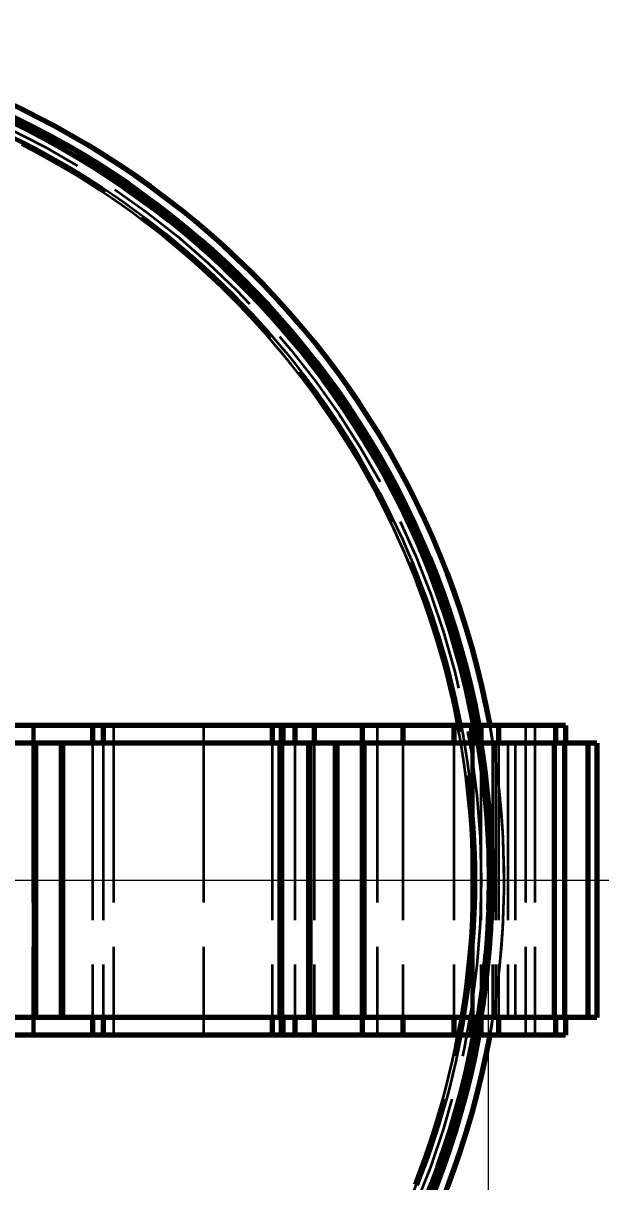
# Model space of a CAD drawing. Header units: millimetres. Extents: x 0 to 2208, y 0 to 420.
# Drawn here: x 113.51 to 126.56, y 73.36 to 99.53 of the extents above; entities that cross this region are included whole.
import ezdxf

# ---------------------------------------------------------------- set-up
doc = ezdxf.new("R2010")
doc.units = ezdxf.units.MM
doc.linetypes.add('IRAM-E-TRAZOS', pattern=[5, 4, -1])
doc.linetypes.add('IRAM-F-TRAZO-PUNTO', pattern=[20, 15, -2, 1, -2])
for name, color, linetype, lineweight in [('01-VISIBLE', 7, 'CONTINUOUS', 70), ('02-OCULTA', 4, 'IRAM-E-TRAZOS', 35), ('03-EJE', 1, 'IRAM-F-TRAZO-PUNTO', 18), ('04-COTA', 3, 'CONTINUOUS', 18)]:
    doc.layers.add(name, color=color, linetype=linetype, lineweight=lineweight)
doc.styles.add('ISO3098', font='isocpeur.ttf')
doc.dimstyles.new('FLAMA-IRAM', dxfattribs={"dimtxt": 3.5, "dimasz": 3.5, "dimexe": 2, "dimexo": 1.5, "dimgap": 1, "dimtad": 1, "dimdec": 1, "dimtxsty": 'ISO3098', "dimblk": 'IRAM_FLECHA', "dimblk1": 'IRAM_FLECHA', "dimblk2": 'IRAM_FLECHA', "dimcen": 2.5, "dimclrd": 256, "dimclre": 256, "dimclrt": 256, "dimazin": 3, "dimtfac": 1, "dimtmove": 0, "dimatfit": 3, "dimlwd": 18, "dimlwe": 18})

# ---------------------------------------------------------------- blocks, each defined once
blk = doc.blocks.new('IRAM_FLECHA')
blk.add_solid([(0, 0), (-1, 0.125), (-1, -0.125)])

msp = doc.modelspace()

# ---------------------------------------------------------------- linework, layer by layer
at = {"layer": '01-VISIBLE'}
for p, q in [((115.071, 83.668), (111.719, 83.668)), ((115.071, 83.668), (115.071, 83.268)), ((115.309, 83.668), (115.071, 83.668)), ((115.309, 83.668), (115.309, 83.268)), ((119.135, 83.668), (115.309, 83.668)), ((119.135, 83.668), (119.135, 83.268)), ((119.373, 83.668), (119.135, 83.668)), ((119.373, 83.668), (119.373, 83.268)), ((119.643, 83.668), (119.373, 83.668)), ((119.643, 83.668), (119.643, 83.268)), ((120.083, 83.668), (119.643, 83.668)), ((120.083, 83.668), (120.083, 83.268)), ((121.167, 83.668), (120.083, 83.668)), ((121.167, 83.668), (121.167, 83.268)), ((122.081, 83.668), (121.167, 83.668)), ((122.081, 83.668), (122.081, 83.268)), ((123.233, 83.668), (122.081, 83.668)), ((123.233, 83.668), (123.233, 83.268)), ((123.639, 83.668), (123.233, 83.668)), ((123.639, 83.668), (123.639, 83.268)), ((123.843, 83.668), (123.639, 83.668)), ((123.843, 83.668), (123.843, 83.268)), ((124.249, 83.668), (123.843, 83.668)), ((124.249, 83.668), (124.249, 83.268)), ((125.537, 83.668), (124.249, 83.668)), ((125.537, 83.668), (125.537, 83.268)), ((125.757, 83.668), (125.537, 83.668)), ((125.757, 83.668), (125.757, 83.268)), ((113.751, 83.268), (113.175, 83.268)), ((113.785, 83.268), (113.751, 83.268)), ((113.751, 83.268), (113.751, 77.068)), ((114.361, 83.268), (113.785, 83.268)), ((113.785, 83.268), (113.785, 77.068)), ((114.395, 83.268), (114.361, 83.268)), ((114.361, 83.268), (114.361, 77.068)), ((119.305, 83.268), (114.395, 83.268)), ((114.395, 83.268), (114.395, 77.068)), ((119.339, 83.268), (119.305, 83.268)), ((119.305, 83.268), (119.305, 77.068)), ((119.949, 83.268), (119.339, 83.268)), ((119.339, 83.268), (119.339, 77.068)), ((119.983, 83.268), (119.949, 83.268)), ((119.949, 83.268), (119.949, 77.068)), ((120.557, 83.268), (119.983, 83.268)), ((119.983, 83.268), (119.983, 77.068)), ((120.591, 83.268), (120.557, 83.268)), ((120.557, 83.268), (120.557, 77.068)), ((121.167, 83.268), (120.591, 83.268)), ((120.591, 83.268), (120.591, 77.068)), ((121.201, 83.268), (121.167, 83.268)), ((121.167, 83.268), (121.167, 77.068)), ((125.503, 83.268), (121.201, 83.268)), ((121.201, 83.268), (121.201, 77.068)), ((125.739, 83.268), (125.503, 83.268)), ((125.503, 83.268), (125.503, 77.068)), ((126.265, 83.268), (125.739, 83.268)), ((125.739, 83.268), (125.739, 77.068)), ((126.467, 83.268), (126.265, 83.268)), ((126.265, 83.268), (126.265, 77.068)), ((126.467, 83.268), (126.467, 77.068)), ((113.751, 77.068), (113.175, 77.068)), ((113.785, 77.068), (113.751, 77.068)), ((114.361, 77.068), (113.785, 77.068)), ((114.395, 77.068), (114.361, 77.068)), ((119.305, 77.068), (114.395, 77.068)), ((115.071, 77.068), (115.071, 76.668)), ((115.309, 77.068), (115.309, 76.668)), ((119.135, 77.068), (119.135, 76.668)), ((119.339, 77.068), (119.305, 77.068)), ((119.949, 77.068), (119.339, 77.068)), ((119.373, 77.068), (119.373, 76.668)), ((119.643, 77.068), (119.643, 76.668)), ((119.983, 77.068), (119.949, 77.068)), ((120.557, 77.068), (119.983, 77.068)), ((120.083, 77.068), (120.083, 76.668)), ((120.591, 77.068), (120.557, 77.068)), ((121.167, 77.068), (120.591, 77.068)), ((121.201, 77.068), (121.167, 77.068)), ((121.167, 77.068), (121.167, 76.668)), ((125.503, 77.068), (121.201, 77.068)), ((122.081, 77.068), (122.081, 76.668)), ((123.233, 77.068), (123.233, 76.668)), ((123.639, 77.068), (123.639, 76.668)), ((123.843, 77.068), (123.843, 76.668)), ((124.249, 77.068), (124.249, 76.668)), ((125.739, 77.068), (125.503, 77.068)), ((125.537, 77.068), (125.537, 76.668)), ((126.265, 77.068), (125.739, 77.068)), ((125.757, 77.068), (125.757, 76.668)), ((126.467, 77.068), (126.265, 77.068)), ((115.071, 76.668), (111.719, 76.668)), ((115.309, 76.668), (115.071, 76.668)), ((119.135, 76.668), (115.309, 76.668)), ((119.373, 76.668), (119.135, 76.668)), ((119.643, 76.668), (119.373, 76.668)), ((120.083, 76.668), (119.643, 76.668)), ((121.167, 76.668), (120.083, 76.668)), ((122.081, 76.668), (121.167, 76.668)), ((123.233, 76.668), (122.081, 76.668)), ((123.639, 76.668), (123.233, 76.668)), ((123.843, 76.668), (123.639, 76.668)), ((124.249, 76.668), (123.843, 76.668)), ((125.537, 76.668), (124.249, 76.668)), ((125.757, 76.668), (125.537, 76.668))]:
    msp.add_line(p, q, dxfattribs=at)
for radius, start, end in [(19.36, 10.4155, 174.8435), (19.12, 10.5477, 174.7786), (19, 10.6151, 174.7456), (19.36, -174.8435, -10.4155), (19.12, -174.7786, -10.5477), (19, -174.7456, -10.6151)]:
    msp.add_arc((105.013, 80.168), radius, start, end, dxfattribs=at)
at = {"layer": '02-OCULTA'}
for p, q in [((123.083, 86.039), (123.14, 86.057)), ((123.083, 86.039), (123.14, 86.057)), ((113.039, 83.668), (113.717, 83.668)), ((113.717, 83.668), (113.751, 83.668)), ((113.717, 83.668), (113.717, 76.668)), ((113.751, 83.668), (115.545, 83.668)), ((113.751, 83.668), (113.751, 76.668)), ((115.545, 83.668), (117.577, 83.668)), ((115.545, 83.668), (115.545, 76.668)), ((117.577, 83.668), (119.305, 83.668)), ((117.577, 83.668), (117.577, 76.668)), ((119.305, 83.668), (121.507, 83.668)), ((119.305, 83.668), (119.305, 76.668)), ((121.507, 83.668), (123.673, 83.668)), ((121.507, 83.668), (121.507, 76.668)), ((123.673, 83.668), (124.859, 83.668)), ((123.673, 83.668), (123.673, 76.668)), ((124.859, 83.668), (125.063, 83.668)), ((124.859, 83.668), (124.859, 76.668)), ((125.063, 83.668), (125.063, 76.668)), ((125.063, 83.668), (125.503, 83.668)), ((125.503, 83.668), (125.503, 76.668)), ((125.503, 83.668), (125.757, 83.668)), ((110.567, 83.268), (124.113, 83.268)), ((115.071, 83.268), (115.071, 77.068)), ((115.309, 83.268), (115.309, 77.068)), ((119.135, 83.268), (119.135, 77.068)), ((119.373, 83.268), (119.373, 77.068)), ((119.643, 83.268), (119.643, 77.068)), ((120.083, 83.268), (120.083, 77.068)), ((121.167, 83.268), (121.167, 77.068)), ((122.081, 83.268), (122.081, 77.068)), ((123.233, 83.268), (123.233, 77.068)), ((123.639, 83.268), (123.639, 77.068)), ((123.843, 83.268), (123.843, 77.068)), ((124.113, 83.268), (124.181, 83.268)), ((124.113, 83.268), (124.113, 77.068)), ((124.181, 83.268), (124.453, 83.268)), ((124.181, 83.268), (124.181, 77.068)), ((124.249, 83.268), (124.249, 77.068)), ((124.453, 83.268), (124.621, 83.268)), ((124.453, 83.268), (124.453, 77.068)), ((124.621, 83.268), (126.281, 83.268)), ((124.621, 83.268), (124.621, 77.068)), ((125.537, 83.268), (125.537, 77.068)), ((125.757, 83.268), (125.757, 77.068)), ((126.281, 83.268), (126.467, 83.268)), ((126.281, 83.268), (126.281, 77.068)), ((110.567, 77.068), (124.113, 77.068)), ((124.113, 77.068), (124.181, 77.068)), ((124.181, 77.068), (124.453, 77.068)), ((124.453, 77.068), (124.621, 77.068)), ((124.621, 77.068), (126.281, 77.068)), ((126.281, 77.068), (126.467, 77.068)), ((113.039, 76.668), (113.717, 76.668)), ((113.717, 76.668), (113.751, 76.668)), ((113.751, 76.668), (115.545, 76.668)), ((115.545, 76.668), (117.577, 76.668)), ((117.577, 76.668), (119.305, 76.668)), ((119.305, 76.668), (121.507, 76.668)), ((121.507, 76.668), (123.673, 76.668)), ((123.673, 76.668), (124.859, 76.668)), ((124.859, 76.668), (125.063, 76.668)), ((125.063, 76.668), (125.503, 76.668)), ((125.503, 76.668), (125.757, 76.668))]:
    msp.add_line(p, q, dxfattribs=at)
for points in [[(113.249, 96.979), (113.512, 96.847), (113.773, 96.712), (114.032, 96.572), (114.288, 96.428), (114.542, 96.281), (114.794, 96.129), (115.044, 95.974), (115.291, 95.814), (115.535, 95.651), (115.777, 95.484), (116.017, 95.313), (116.253, 95.138), (116.487, 94.96), (116.718, 94.777), (116.946, 94.592), (117.171, 94.403), (117.393, 94.21), (117.612, 94.014), (117.828, 93.814), (118.041, 93.611), (118.25, 93.405), (118.457, 93.195), (118.66, 92.982), (118.859, 92.767), (119.055, 92.547), (119.248, 92.325), (119.437, 92.1), (119.623, 91.872), (119.805, 91.641), (119.983, 91.407), (120.158, 91.171), (120.329, 90.932), (120.496, 90.69), (120.659, 90.445), (120.819, 90.198), (120.974, 89.949), (121.126, 89.697), (121.273, 89.442), (121.417, 89.186), (121.557, 88.927), (121.692, 88.666), (121.824, 88.403), (121.951, 88.138), (122.074, 87.871), (122.193, 87.602), (122.308, 87.331), (122.418, 87.059), (122.524, 86.784), (122.626, 86.508), (122.723, 86.231), (122.816, 85.952), (122.905, 85.672), (122.989, 85.39), (123.069, 85.107), (123.145, 84.823), (123.216, 84.538), (123.282, 84.251), (123.344, 83.964), (123.402, 83.675), (123.455, 83.386), (123.503, 83.096), (123.547, 82.805), (123.586, 82.514), (123.621, 82.222), (123.651, 81.929), (123.676, 81.636), (123.697, 81.343), (123.713, 81.049), (123.724, 80.756), (123.731, 80.462), (123.733, 80.168)], [(123.653, 80.168), (123.651, 80.46), (123.644, 80.753), (123.633, 81.046), (123.617, 81.338), (123.596, 81.63), (123.571, 81.922), (123.541, 82.213), (123.507, 82.504), (123.468, 82.794), (123.424, 83.083), (123.376, 83.372), (123.323, 83.66), (123.266, 83.947), (123.204, 84.234), (123.138, 84.519), (123.067, 84.803), (122.992, 85.086), (122.913, 85.368), (122.829, 85.648), (122.74, 85.927), (122.648, 86.205), (122.551, 86.481), (122.449, 86.756), (122.344, 87.029), (122.234, 87.301), (122.119, 87.57), (122.001, 87.838), (121.879, 88.104), (121.752, 88.368), (121.621, 88.63), (121.486, 88.89), (121.347, 89.147), (121.204, 89.403), (121.057, 89.656), (120.906, 89.907), (120.751, 90.155), (120.592, 90.401), (120.43, 90.645), (120.263, 90.886), (120.093, 91.124), (119.919, 91.359), (119.742, 91.592), (119.56, 91.822), (119.375, 92.049), (119.187, 92.273), (118.995, 92.495), (118.8, 92.713), (118.601, 92.928), (118.399, 93.14), (118.194, 93.348), (117.985, 93.554), (117.773, 93.756), (117.558, 93.955), (117.34, 94.15), (117.119, 94.342), (116.895, 94.53), (116.668, 94.715), (116.438, 94.896), (116.205, 95.074), (115.97, 95.248), (115.731, 95.418), (115.49, 95.585), (115.247, 95.747), (115.001, 95.906), (114.753, 96.061), (114.502, 96.212), (114.249, 96.359), (113.993, 96.502), (113.735, 96.641), (113.476, 96.776)], [(122.344, 73.306), (122.449, 73.579), (122.551, 73.854), (122.648, 74.13), (122.74, 74.408), (122.829, 74.687), (122.913, 74.967), (122.992, 75.249), (123.067, 75.532), (123.138, 75.816), (123.204, 76.101), (123.266, 76.388), (123.323, 76.675), (123.376, 76.963), (123.424, 77.252), (123.468, 77.541), (123.507, 77.831), (123.541, 78.122), (123.571, 78.413), (123.596, 78.705), (123.617, 78.997), (123.633, 79.289), (123.644, 79.582), (123.651, 79.875), (123.653, 80.168)], [(123.733, 80.168), (123.731, 79.874), (123.724, 79.58), (123.713, 79.286), (123.697, 78.992), (123.676, 78.699), (123.651, 78.406), (123.621, 78.113), (123.586, 77.821), (123.547, 77.53), (123.503, 77.239), (123.455, 76.949), (123.402, 76.66), (123.344, 76.371), (123.282, 76.084), (123.216, 75.798), (123.145, 75.512), (123.069, 75.228), (122.989, 74.945), (122.905, 74.663), (122.816, 74.383), (122.723, 74.104), (122.626, 73.827), (122.524, 73.551), (122.418, 73.276)]]:
    msp.add_lwpolyline(points, dxfattribs=at)
for radius in [19.06, 19.06, 19, 19, 19, 18.84, 18.84, 18.84, 18.84, 18.84, 18.84, 18.84, 18.84, 18.68, 18.68, 18.68, 18.68]:
    msp.add_circle((105.013, 80.168), radius, dxfattribs=at)
for radius, start, end in [(19.36, 0, 176.4463), (19.04, 0, -90.9028), (19.06, 162, 18), (19.06, 162, 18), (19, 162, 18), (19, 162, 18), (19, 0, 10.6151), (19.12, 0, 10.5477), (19.36, 0, 10.4155), (19.36, -176.4463, 0), (19.04, -89.0972, 0), (19, -10.6151, 0), (19.12, -10.5477, 0), (19.36, -10.4155, 0)]:
    msp.add_arc((105.013, 80.168), radius, start, end, dxfattribs=at)
at = {"layer": '03-EJE'}
for p, q in [((72.013, 80.168), (138.013, 80.168)), ((85.413, 80.168), (124.613, 80.168))]:
    msp.add_line(p, q, dxfattribs=at)

# ---------------------------------------------------------------- dimensions: what is measured, and where the dimension line sits
at = {"layer": '04-COTA'}
msp.add_linear_dim(base=(86.013, 50.808), p1=(86.013, 80.168), p2=(124.013, 80.168), dimstyle='FLAMA-IRAM', override={"dimlfac": 5, "dimpost": '%%c<>'}, dxfattribs=at).render()

doc.saveas('drawing.dxf')
